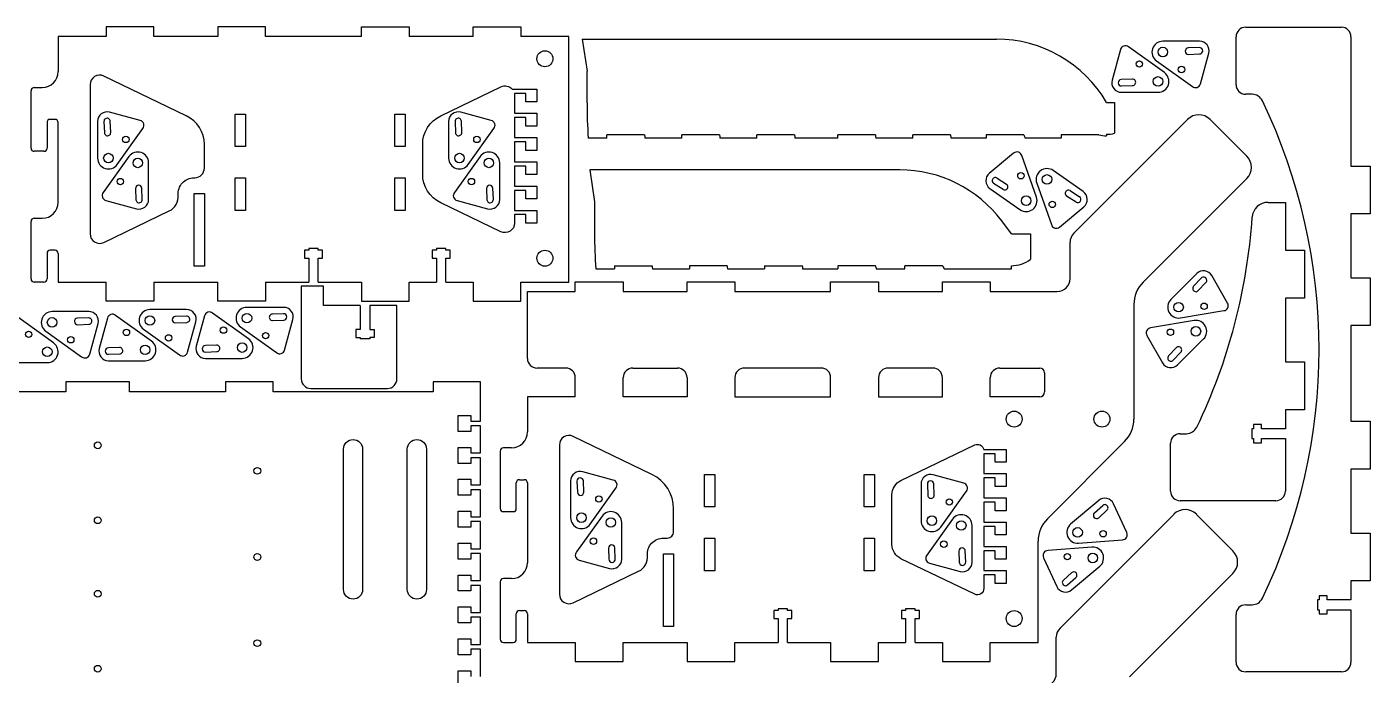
# Model space of a CAD drawing. Header units: millimetres. Extents: x 4 to 798, y 4 to 448.
# Drawn here: x 377.1 to 798, y 244.5 to 447.7 of the extents above; entities that cross this region are included whole.
import ezdxf

# ---------------------------------------------------------------- set-up
doc = ezdxf.new("R2010")
doc.units = ezdxf.units.MM
doc.layers.get('0').update_dxf_attribs({"linetype": 'CONTINUOUS'})

msp = doc.modelspace()

# ---------------------------------------------------------------- linework, layer by layer
for p, q in [((401.93, 447.66), (401.93, 444.66)), ((416.93, 447.66), (401.93, 447.66)), ((416.93, 444.66), (416.93, 447.66)), ((436.93, 447.66), (436.93, 444.66)), ((451.93, 447.66), (436.93, 447.66)), ((451.93, 444.66), (451.93, 447.66)), ((481.93, 444.66), (481.93, 447.66)), ((481.93, 447.66), (496.93, 447.66)), ((496.93, 447.66), (496.93, 444.66)), ((516.93, 444.66), (516.93, 447.66)), ((516.93, 447.66), (531.93, 447.66)), ((531.93, 447.66), (531.93, 444.66)), ((758.99, 447.54), (788.99, 447.54)), ((386.93, 444.66), (386.93, 433.66)), ((401.93, 444.66), (386.93, 444.66)), ((436.93, 444.66), (416.93, 444.66)), ((481.93, 444.66), (451.93, 444.66)), ((516.93, 444.66), (496.93, 444.66)), ((546.93, 444.66), (531.93, 444.66)), ((546.93, 367.66), (546.93, 444.66)), ((551.12, 443.8), (552.62, 433.8)), ((551.12, 443.8), (680.88, 443.8)), ((755.99, 429.54), (755.99, 444.54)), ((791.99, 444.54), (791.99, 404.04)), ((552.62, 423.8), (552.62, 433.8)), ((378.43, 409.66), (378.43, 427.66)), ((379.43, 428.66), (381.93, 428.66)), ((760.99, 426.54), (758.99, 426.54)), ((715.42, 423.98), (717.92, 423.98)), ((717.92, 423.98), (717.92, 414.3)), ((383.43, 417.66), (383.43, 409.66)), ((385.93, 418.66), (384.43, 418.66)), ((386.93, 392.66), (386.93, 417.66)), ((740.78, 418.63), (705.13, 382.98)), ((747.85, 418.63), (759.32, 407.17)), ((558.86, 412.8), (553, 412.8)), ((570.66, 413.8), (558.86, 413.8)), ((558.86, 412.8), (558.86, 413.8)), ((582.36, 412.8), (570.73, 412.8)), ((594.16, 413.8), (582.36, 413.8)), ((582.36, 412.8), (582.36, 413.8)), ((605.86, 412.8), (594.24, 412.8)), ((617.66, 413.8), (605.86, 413.8)), ((605.86, 412.8), (605.86, 413.8)), ((631.16, 412.8), (617.77, 412.8)), ((642.96, 413.8), (631.16, 413.8)), ((631.16, 412.8), (631.16, 413.8)), ((654.66, 412.8), (643.1, 412.8)), ((666.46, 413.8), (654.66, 413.8)), ((654.66, 412.8), (654.66, 413.8)), ((677.66, 412.8), (666.68, 412.8)), ((689.46, 413.8), (677.66, 413.8)), ((677.66, 413.8), (677.66, 412.8)), ((701.16, 412.8), (689.87, 412.8)), ((712.96, 413.8), (701.16, 413.8)), ((701.16, 413.8), (701.16, 412.8)), ((715.42, 413.98), (715.42, 413.51)), ((382.43, 408.66), (379.43, 408.66)), ((791.99, 404.04), (797.99, 404.04)), ((797.99, 404.04), (797.99, 389.04)), ((553.46, 402.82), (554.96, 392.82)), ((650.59, 402.82), (553.46, 402.82)), ((681.12, 400.28), (684.06, 398.37)), ((759.32, 400.1), (726.89, 367.67)), ((682.97, 396.7), (680.03, 398.6)), ((703.99, 396.33), (706.92, 394.42)), ((429.53, 395.39), (432.73, 395.39)), ((429.53, 372.66), (429.53, 395.39)), ((432.73, 395.39), (432.73, 372.66)), ((554.96, 392.82), (554.96, 382.82)), ((705.83, 392.75), (702.9, 394.65)), ((766.01, 392.66), (771.44, 392.66)), ((771.44, 392.66), (771.44, 377.66)), ((379.43, 387.66), (381.93, 387.66)), ((791.99, 389.04), (791.99, 369.04)), ((797.99, 389.04), (791.99, 389.04)), ((378.43, 368.66), (378.43, 386.66)), ((685.59, 382.82), (682.59, 386.82)), ((685.59, 382.82), (691.59, 382.82)), ((691.59, 382.82), (691.59, 374.82)), ((703.96, 368.74), (703.96, 380.15)), ((383.43, 376.66), (383.43, 368.66)), ((385.93, 377.66), (384.43, 377.66)), ((386.93, 376.66), (386.93, 367.66)), ((464.08, 377.66), (464.08, 375.16)), ((465.43, 377.66), (464.08, 377.66)), ((464.08, 375.16), (465.43, 375.16)), ((466.93, 378.16), (465.43, 378.16)), ((465.43, 378.16), (465.43, 377.66)), ((465.43, 375.16), (465.43, 367.66)), ((468.43, 378.16), (466.93, 378.16)), ((468.43, 377.66), (468.43, 378.16)), ((469.78, 377.66), (468.43, 377.66)), ((468.43, 375.16), (469.78, 375.16)), ((468.43, 367.66), (468.43, 375.16)), ((469.78, 375.16), (469.78, 377.66)), ((505.43, 377.66), (504.08, 377.66)), ((504.08, 377.66), (504.08, 375.16)), ((504.08, 375.16), (505.43, 375.16)), ((508.43, 378.16), (505.43, 378.16)), ((505.43, 378.16), (505.43, 377.66)), ((505.43, 375.16), (505.43, 367.66)), ((508.43, 377.66), (508.43, 378.16)), ((509.78, 377.66), (508.43, 377.66)), ((508.43, 375.16), (509.78, 375.16)), ((508.43, 367.66), (508.43, 375.16)), ((509.78, 375.16), (509.78, 377.66)), ((771.44, 377.66), (777.44, 377.66)), ((777.44, 377.66), (777.44, 362.66)), ((432.73, 372.66), (429.53, 372.66)), ((555.42, 371.82), (561.2, 371.82)), ((561.2, 372.82), (573, 372.82)), ((561.2, 372.82), (561.2, 371.82)), ((573.09, 371.82), (584.7, 371.82)), ((596.5, 372.82), (584.7, 372.82)), ((584.7, 372.82), (584.7, 371.82)), ((596.62, 371.82), (608.2, 371.82)), ((608.2, 372.82), (620, 372.82)), ((608.2, 372.82), (608.2, 371.82)), ((620.16, 371.82), (631.2, 371.82)), ((643, 372.82), (631.2, 372.82)), ((631.2, 372.82), (631.2, 371.82)), ((643.25, 371.82), (652.2, 371.82)), ((664, 372.82), (652.2, 372.82)), ((652.2, 371.82), (652.2, 372.82)), ((664.49, 371.82), (685.59, 371.82)), ((685.59, 371.82), (685.59, 372.82)), ((382.43, 367.66), (379.43, 367.66)), ((386.93, 367.66), (401.93, 367.66)), ((401.93, 361.66), (401.93, 367.66)), ((416.93, 367.66), (436.93, 367.66)), ((416.93, 367.66), (416.93, 361.66)), ((436.93, 361.66), (436.93, 367.66)), ((451.93, 367.66), (465.43, 367.66)), ((451.93, 367.66), (451.93, 361.66)), ((470.07, 366.35), (463.07, 366.35)), ((463.07, 366.35), (463.07, 337.35)), ((468.43, 367.66), (481.93, 367.66)), ((470.07, 360.35), (470.07, 366.35)), ((481.93, 367.66), (481.93, 361.66)), ((496.93, 367.66), (505.43, 367.66)), ((496.93, 361.66), (496.93, 367.66)), ((508.43, 367.66), (516.93, 367.66)), ((516.93, 367.66), (516.93, 361.66)), ((531.93, 367.66), (546.93, 367.66)), ((531.93, 361.66), (531.93, 367.66)), ((548.96, 364.74), (548.96, 367.74)), ((548.96, 367.74), (563.96, 367.74)), ((563.96, 367.74), (563.96, 364.74)), ((583.96, 364.74), (583.96, 367.74)), ((583.96, 367.74), (598.96, 367.74)), ((598.96, 367.74), (598.96, 364.74)), ((628.96, 364.74), (628.96, 367.74)), ((628.96, 367.74), (643.96, 367.74)), ((643.96, 367.74), (643.96, 364.74)), ((663.96, 364.74), (663.96, 367.74)), ((663.96, 367.74), (678.96, 367.74)), ((678.96, 367.74), (678.96, 364.74)), ((742.69, 366.35), (745.07, 368.91)), ((746.54, 367.55), (744.15, 364.99)), ((791.99, 369.04), (797.99, 369.04)), ((797.99, 369.04), (797.99, 354.04)), ((533.96, 343.74), (533.96, 364.74)), ((533.96, 364.74), (548.96, 364.74)), ((563.96, 364.74), (583.96, 364.74)), ((598.96, 364.74), (628.96, 364.74)), ((643.96, 364.74), (663.96, 364.74)), ((678.96, 364.74), (693.96, 364.74)), ((693.96, 364.74), (699.96, 364.74)), ((777.44, 362.66), (771.44, 362.66)), ((771.44, 362.66), (771.44, 342.66)), ((416.93, 361.66), (401.93, 361.66)), ((451.93, 361.66), (436.93, 361.66)), ((481.57, 360.35), (470.07, 360.35)), ((481.57, 360.35), (481.57, 352.85)), ((481.93, 361.66), (496.93, 361.66)), ((484.57, 360.35), (484.57, 352.85)), ((493.07, 360.35), (484.57, 360.35)), ((493.07, 337.35), (493.07, 360.35)), ((516.93, 361.66), (531.93, 361.66)), ((723.96, 360.6), (723.96, 324.74)), ((791.99, 354.04), (791.99, 324.04)), ((797.99, 354.04), (791.99, 354.04)), ((481.57, 352.85), (480.22, 352.85)), ((480.22, 352.85), (480.22, 350.35)), ((480.22, 350.35), (481.57, 350.35)), ((481.57, 350.35), (481.57, 349.85)), ((484.57, 349.85), (481.57, 349.85)), ((484.57, 352.85), (485.92, 352.85)), ((484.57, 350.35), (484.57, 349.85)), ((485.92, 350.35), (484.57, 350.35)), ((485.92, 352.85), (485.92, 350.35)), ((734.83, 344.52), (737.22, 347.08)), ((738.68, 345.72), (736.29, 343.16)), ((771.44, 342.66), (777.44, 342.66)), ((777.44, 342.66), (777.44, 327.66)), ((545.96, 340.74), (536.96, 340.74)), ((548.96, 331.74), (548.96, 337.74)), ((563.96, 334.74), (563.96, 337.74)), ((566.96, 340.74), (580.96, 340.74)), ((583.96, 337.74), (583.96, 334.74)), ((678.96, 331.74), (678.96, 337.74)), ((681.96, 340.74), (682.35, 340.74)), ((682.35, 340.74), (694.46, 340.74)), ((695.96, 339.24), (695.96, 333.24)), ((466.07, 334.35), (490.07, 334.35)), ((563.96, 331.74), (563.96, 334.74)), ((583.96, 334.74), (583.96, 331.74)), ((533.96, 331.74), (533.96, 320.74)), ((548.96, 331.74), (533.96, 331.74)), ((583.96, 331.74), (563.96, 331.74)), ((694.46, 331.74), (678.96, 331.74)), ((777.44, 327.66), (771.44, 327.66)), ((771.44, 327.66), (771.44, 321.71)), ((738.44, 320.16), (740.44, 320.16)), ((761.44, 321.71), (760.94, 321.71)), ((760.94, 321.71), (760.94, 318.61)), ((763.94, 323.01), (761.44, 323.01)), ((761.44, 323.01), (761.44, 321.71)), ((763.94, 321.71), (763.94, 323.01)), ((771.44, 321.71), (763.94, 321.71)), ((791.99, 324.04), (797.99, 324.04)), ((797.99, 324.04), (797.99, 309.04)), ((528.96, 315.74), (526.46, 315.74)), ((721.03, 317.67), (696.89, 293.53)), ((735.44, 302.16), (735.44, 317.16)), ((760.94, 318.61), (761.44, 318.61)), ((761.44, 318.61), (761.44, 317.31)), ((761.44, 317.31), (763.94, 317.31)), ((763.94, 317.31), (763.94, 318.61)), ((763.94, 318.61), (771.44, 318.61)), ((771.44, 318.61), (771.44, 302.16)), ((525.46, 314.74), (525.46, 296.74)), ((791.99, 309.04), (791.99, 289.04)), ((797.99, 309.04), (791.99, 309.04)), ((530.46, 296.74), (530.46, 304.74)), ((531.46, 305.74), (532.96, 305.74)), ((533.96, 304.74), (533.96, 279.74)), ((768.44, 299.16), (738.44, 299.16)), ((526.46, 295.74), (529.46, 295.74)), ((736.47, 294.89), (700.82, 259.24)), ((711.6, 295.33), (714.2, 297.67)), ((715.54, 296.18), (712.94, 293.84)), ((743.54, 294.89), (755, 283.43)), ((693.96, 254.74), (693.96, 286.46)), ((791.99, 289.04), (797.99, 289.04)), ((797.99, 289.04), (797.99, 274.04)), ((576.56, 259.74), (576.56, 282.47)), ((576.56, 282.47), (579.76, 282.47)), ((579.76, 282.47), (579.76, 259.74)), ((525.46, 273.74), (525.46, 255.74)), ((528.96, 274.74), (526.46, 274.74)), ((755, 276.36), (722.58, 243.93)), ((791.99, 274.04), (791.99, 268.09)), ((797.99, 274.04), (791.99, 274.04)), ((781.99, 269.39), (781.99, 268.09)), ((784.49, 269.39), (781.99, 269.39)), ((784.49, 268.09), (784.49, 269.39)), ((613.96, 265.24), (612.46, 265.24)), ((612.46, 265.24), (612.46, 264.74)), ((615.46, 265.24), (613.96, 265.24)), ((615.46, 264.74), (615.46, 265.24)), ((655.46, 265.24), (652.46, 265.24)), ((652.46, 265.24), (652.46, 264.74)), ((655.46, 264.74), (655.46, 265.24)), ((758.99, 266.54), (760.99, 266.54)), ((781.49, 268.09), (781.49, 264.99)), ((781.99, 268.09), (781.49, 268.09)), ((791.99, 268.09), (784.49, 268.09)), ((530.46, 255.74), (530.46, 263.74)), ((531.46, 264.74), (532.96, 264.74)), ((533.96, 263.74), (533.96, 254.74)), ((612.46, 264.74), (611.11, 264.74)), ((611.11, 264.74), (611.11, 262.24)), ((611.11, 262.24), (612.46, 262.24)), ((612.46, 262.24), (612.46, 254.74)), ((616.81, 264.74), (615.46, 264.74)), ((615.46, 254.74), (615.46, 262.24)), ((615.46, 262.24), (616.81, 262.24)), ((616.81, 262.24), (616.81, 264.74)), ((652.46, 264.74), (651.11, 264.74)), ((651.11, 264.74), (651.11, 262.24)), ((651.11, 262.24), (652.46, 262.24)), ((652.46, 262.24), (652.46, 254.74)), ((656.81, 264.74), (655.46, 264.74)), ((655.46, 254.74), (655.46, 262.24)), ((655.46, 262.24), (656.81, 262.24)), ((656.81, 262.24), (656.81, 264.74)), ((755.99, 248.54), (755.99, 263.54)), ((781.49, 264.99), (781.99, 264.99)), ((781.99, 264.99), (781.99, 263.69)), ((781.99, 263.69), (784.49, 263.69)), ((784.49, 264.99), (791.99, 264.99)), ((784.49, 263.69), (784.49, 264.99)), ((791.99, 264.99), (791.99, 248.54)), ((579.76, 259.74), (576.56, 259.74)), ((526.46, 254.74), (529.46, 254.74)), ((533.96, 254.74), (548.96, 254.74)), ((548.96, 254.74), (548.96, 248.74)), ((563.96, 254.74), (583.96, 254.74)), ((563.96, 248.74), (563.96, 254.74)), ((583.96, 254.74), (583.96, 248.74)), ((598.96, 254.74), (612.46, 254.74)), ((598.96, 248.74), (598.96, 254.74)), ((615.46, 254.74), (628.96, 254.74)), ((628.96, 254.74), (628.96, 248.74)), ((643.96, 254.74), (652.46, 254.74)), ((643.96, 248.74), (643.96, 254.74)), ((655.46, 254.74), (663.96, 254.74)), ((663.96, 254.74), (663.96, 248.74)), ((678.96, 254.74), (693.96, 254.74)), ((678.96, 248.74), (678.96, 254.74)), ((699.65, 245), (699.65, 256.41)), ((548.96, 248.74), (563.96, 248.74)), ((583.96, 248.74), (598.96, 248.74)), ((628.96, 248.74), (643.96, 248.74)), ((663.96, 248.74), (678.96, 248.74)), ((788.99, 245.54), (758.99, 245.54))]:
    msp.add_line(p, q)
for points in [[(731.06, 437), (742.29, 428.95, 0.537195), (744.82, 429.79), (747.42, 439.37, 0.494316), (744.53, 443.16), (733.04, 443.16, 0.729126)], [(733.51, 433.32), (722.28, 441.37, 0.537195), (719.75, 440.53), (717.14, 430.95, 0.494316), (720.04, 427.16), (731.53, 427.16, 0.729126)], [(744.49, 441.16), (741, 441.04, 1), (741.07, 439.04), (744.56, 439.16, 1)], [(429.53, 400.39), (429.73, 400.39, 0.414214), (432.73, 403.39), (432.73, 410.78, 0.288166), (427.06, 419.79), (401.23, 432.23, 0.552594), (396.93, 429.52), (396.93, 382.79, 0.552594), (401.23, 380.09), (421.74, 389.96, 0.31341), (424.55, 394.93, -0.441601)], [(720.07, 429.16), (723.57, 429.28, 1), (723.5, 431.28), (720, 431.16, 1)], [(529.16, 428.16), (536.93, 428.16), (536.93, 424.16), (533.43, 424.16), (533.43, 426.81), (529.86, 426.81, -0.055203), (529.93, 426.15), (529.93, 420.56), (536.93, 420.56), (536.93, 416.56), (533.43, 416.56), (533.43, 419.21), (529.93, 419.21), (529.93, 412.96), (536.93, 412.96), (536.93, 408.96), (533.43, 408.96), (533.43, 411.61), (529.93, 411.61), (529.93, 405.36), (536.93, 405.36), (536.93, 401.36), (533.43, 401.36), (533.43, 404.01), (529.93, 404.01), (529.93, 397.76), (536.93, 397.76), (536.93, 393.76), (533.43, 393.76), (533.43, 396.41), (529.93, 396.41), (529.93, 390.16), (536.93, 390.16), (536.93, 386.16), (533.43, 386.16), (533.43, 388.81), (529.93, 388.81), (529.93, 386.16, -0.552594), (525.63, 383.46), (506.79, 392.52, -0.288166), (501.13, 401.53), (501.13, 410.78, -0.288166), (506.79, 419.79), (525.63, 428.86, -0.333259)], [(405.43, 404.55), (413.47, 415.78, 0.537195), (412.63, 418.32), (403.05, 420.92, 0.494316), (399.26, 418.03), (399.27, 406.53, 0.729126)], [(515.43, 404.55), (523.47, 415.78, 0.537195), (522.63, 418.32), (513.05, 420.92, 0.494316), (509.26, 418.03), (509.27, 406.53, 0.729126)], [(401.27, 417.99), (401.39, 414.49, 1), (403.39, 414.56), (403.26, 418.06, 1)], [(511.27, 417.99), (511.39, 414.49, 1), (513.39, 414.56), (513.26, 418.06, 1)], [(409.1, 407.01), (401.06, 395.78, 0.537195), (401.9, 393.24), (411.48, 390.64, 0.494316), (415.27, 393.53), (415.27, 405.03, 0.729126)], [(519.1, 407.01), (511.06, 395.78, 0.537195), (511.9, 393.24), (521.48, 390.64, 0.494316), (525.27, 393.53), (525.27, 405.03, 0.729126)], [(693.43, 394.31), (688.84, 407.33, 0.537195), (686.29, 408.1), (678.66, 401.75, 0.494316), (678.86, 396.98), (688.27, 390.39, 0.729126)], [(693.52, 398.72), (698.11, 385.69, 0.537195), (700.67, 384.93), (708.3, 391.28, 0.494316), (708.1, 396.04), (698.68, 402.63, 0.729126)], [(413.27, 393.57), (413.15, 397.07, 1), (411.15, 397), (411.27, 393.5, 1)], [(523.27, 393.57), (523.15, 397.07, 1), (521.15, 397), (521.27, 393.5, 1)], [(738.52, 356.46), (752.14, 358.72, 0.537195), (753.34, 361.1), (748.41, 369.72, 0.494316), (743.68, 370.35), (735.56, 362.22, 0.729126)], [(383.04, 352.28), (394.27, 344.24, 0.537195), (396.8, 345.07), (399.41, 354.66, 0.494316), (396.51, 358.44), (385.02, 358.44, 0.729126)], [(413.69, 352.88), (424.92, 344.84, 0.537195), (427.45, 345.68), (430.06, 355.26, 0.494316), (427.16, 359.05), (415.67, 359.04, 0.729126)], [(446.55, 349.93), (435.32, 357.97, 0.537195), (432.78, 357.13), (430.18, 347.55, 0.494316), (433.07, 343.76), (444.57, 343.76, 0.729126)], [(444.09, 353.6), (455.32, 345.56, 0.537195), (457.86, 346.39), (460.46, 355.98, 0.494316), (457.57, 359.76), (446.07, 359.76, 0.729126)], [(457.53, 357.76), (454.03, 357.64, 1), (454.1, 355.64), (457.6, 355.76, 1)], [(385.49, 348.61), (374.26, 356.65, 0.537195), (371.73, 355.81), (369.13, 346.23, 0.494316), (372.02, 342.44), (383.51, 342.44, 0.729126)], [(396.48, 356.44), (392.98, 356.32, 1), (393.05, 354.32), (396.55, 354.44, 1)], [(416.15, 349.21), (404.92, 357.25, 0.537195), (402.38, 356.41), (399.78, 346.83, 0.494316), (402.67, 343.04), (414.17, 343.04, 0.729126)], [(427.13, 357.04), (423.63, 356.92, 1), (423.7, 354.92), (427.2, 355.05, 1)], [(742.85, 355.6), (729.22, 353.35, 0.537195), (728.02, 350.96), (732.96, 342.35, 0.494316), (737.68, 341.72), (745.81, 349.84, 0.729126)], [(402.71, 345.04), (406.21, 345.17, 1), (406.14, 347.16), (402.64, 347.04, 1)], [(433.11, 345.76), (436.61, 345.88, 1), (436.54, 347.88), (433.04, 347.76, 1)], [(628.96, 331.74), (628.96, 337.74, 0.414214), (625.96, 340.74), (601.96, 340.74, 0.414214), (598.96, 337.74), (598.96, 334.74), (598.96, 331.74)], [(663.96, 331.74), (663.96, 337.74, 0.414214), (660.96, 340.74), (646.96, 340.74, 0.414214), (643.96, 337.74), (643.96, 331.74)], [(476.32, 271.32), (476.32, 315.32, -1), (482.32, 315.32), (482.32, 271.32, -1)], [(502.32, 315.32), (502.32, 271.32, -1), (496.32, 271.32), (496.32, 315.32, -1)], [(576.56, 287.47), (577.76, 287.47, 0.414214), (579.76, 289.47), (579.76, 296.61, 0.288166), (572.96, 307.42), (548.26, 319.31, 0.552594), (543.96, 316.61), (543.96, 269.87, 0.552594), (548.26, 267.17), (568.77, 277.04, 0.31341), (571.58, 282.01, -0.441601)], [(680.46, 313.89), (676.96, 313.89), (676.96, 307.64), (683.96, 307.64), (683.96, 303.64), (680.46, 303.64), (680.46, 306.29), (676.96, 306.29), (676.96, 300.04), (683.96, 300.04), (683.96, 296.04), (680.46, 296.04), (680.46, 298.69), (676.96, 298.69), (676.96, 292.44), (683.96, 292.44), (683.96, 288.44), (680.46, 288.44), (680.46, 291.09), (676.96, 291.09), (676.96, 284.84), (683.96, 284.84), (683.96, 280.84), (680.46, 280.84), (680.46, 283.49), (676.96, 283.49), (676.96, 277.24), (683.96, 277.24), (683.96, 273.24), (680.46, 273.24), (680.46, 275.89), (676.96, 275.89), (676.96, 271.65, -0.552594), (674.09, 269.85), (650.99, 280.97, -0.288166), (648.16, 285.47), (648.16, 301.01, -0.288166), (650.99, 305.51), (674.09, 316.63, -0.486179), (676.92, 315.24), (683.96, 315.24), (683.96, 311.24), (680.46, 311.24)], [(553.65, 291.86), (561.69, 303.09, 0.537195), (560.85, 305.63), (551.27, 308.23, 0.494316), (547.48, 305.34), (547.48, 293.84, 0.729126)], [(663.44, 290.92), (671.48, 302.15, 0.537195), (670.64, 304.68), (661.06, 307.29, 0.494316), (657.27, 304.39), (657.27, 292.9, 0.729126)], [(549.48, 305.3), (549.6, 301.8, 1), (551.6, 301.87), (551.48, 305.37, 1)], [(659.27, 304.36), (659.39, 300.86, 1), (661.39, 300.93), (661.27, 304.43, 1)], [(706.59, 285.84), (720.36, 286.9, 0.537195), (721.76, 289.17), (717.6, 298.18, 0.494316), (712.94, 299.22), (704.14, 291.83, 0.729126)], [(557.32, 294.32), (549.28, 283.09, 0.537195), (550.12, 280.55), (559.7, 277.95, 0.494316), (563.48, 280.84), (563.48, 292.34, 0.729126)], [(667.11, 293.37), (659.07, 282.14, 0.537195), (659.9, 279.61), (669.49, 277, 0.494316), (673.27, 279.9), (673.27, 291.39, 0.729126)], [(561.48, 280.88), (561.36, 284.38, 1), (559.36, 284.31), (559.49, 280.81, 1)], [(671.27, 279.93), (671.15, 283.43, 1), (669.15, 283.36), (669.27, 279.86, 1)], [(710.83, 284.6), (697.06, 283.55, 0.537195), (695.65, 281.28), (699.82, 272.26, 0.494316), (704.47, 271.22), (713.27, 278.61, 0.729126)], [(703.21, 272.78), (705.81, 275.12, 1), (704.47, 276.6), (701.87, 274.26, 1)]]:
    msp.add_lwpolyline(points, format="xyb", close=True)
for points in [[(445.63, 410.14), (442.43, 410.14), (442.43, 420.34), (445.63, 420.34)], [(495.63, 410.14), (492.43, 410.14), (492.43, 420.34), (495.63, 420.34)], [(442.43, 390.14), (442.43, 400.34), (445.63, 400.34), (445.63, 390.14)], [(495.63, 400.34), (495.63, 390.14), (492.43, 390.14), (492.43, 400.34)], [(592.66, 297.22), (589.46, 297.22), (589.46, 307.42), (592.66, 307.42)], [(642.66, 297.22), (639.46, 297.22), (639.46, 307.42), (642.66, 307.42)], [(589.46, 277.22), (589.46, 287.42), (592.66, 287.42), (592.66, 277.22)], [(642.66, 287.42), (642.66, 277.22), (639.46, 277.22), (639.46, 287.42)]]:
    msp.add_lwpolyline(points, close=True)
for points in [[(519.27, 244.12), (519.27, 252.62), (516.27, 252.62), (516.27, 250.87), (512.27, 250.87), (512.27, 255.87), (516.27, 255.87), (516.27, 254.12), (519.27, 254.12), (519.27, 262.62), (516.27, 262.62), (516.27, 260.87), (512.27, 260.87), (512.27, 265.87), (516.27, 265.87), (516.27, 264.12), (519.27, 264.12), (519.27, 272.62), (516.27, 272.62), (516.27, 270.87), (512.27, 270.87), (512.27, 275.87), (516.27, 275.87), (516.27, 274.12), (519.27, 274.12), (519.27, 282.62), (516.27, 282.62), (516.27, 280.87), (512.27, 280.87), (512.27, 285.87), (516.27, 285.87), (516.27, 284.12), (519.27, 284.12), (519.27, 292.62), (516.27, 292.62), (516.27, 290.87), (512.27, 290.87), (512.27, 295.87), (516.27, 295.87), (516.27, 294.12), (519.27, 294.12), (519.27, 302.62), (516.27, 302.62), (516.27, 300.87), (512.27, 300.87), (512.27, 305.87), (516.27, 305.87), (516.27, 304.12), (519.27, 304.12), (519.27, 312.62), (516.27, 312.62), (516.27, 310.87), (512.27, 310.87), (512.27, 315.87), (516.27, 315.87), (516.27, 314.12), (519.27, 314.12), (519.27, 322.62), (516.27, 322.62), (516.27, 320.87), (512.27, 320.87), (512.27, 325.87), (516.27, 325.87), (516.27, 324.12), (519.27, 324.12), (519.27, 336.42), (504.37, 336.42), (504.37, 333.32), (454.27, 333.32), (454.27, 336.42), (439.37, 336.42), (439.37, 333.32), (409.27, 333.32), (409.27, 336.42), (389.37, 336.42), (389.37, 333.32), (359.37, 333.32)], [(512.27, 240.87), (512.27, 245.87), (516.27, 245.87), (516.27, 244.12)]]:
    msp.add_lwpolyline(points)
for centre, radius in [((539.43, 437.66), 2.5), ((733.04, 439.76), 1.5), ((725.68, 436.02), 1), ((738.89, 434.3), 1), ((731.53, 430.56), 1.5), ((408.12, 412.38), 1), ((518.12, 412.38), 1), ((402.67, 406.53), 1.5), ((411.87, 405.03), 1.5), ((512.67, 406.53), 1.5), ((521.87, 405.03), 1.5), ((406.41, 399.18), 1), ((516.41, 399.18), 1), ((688.56, 401), 1), ((696.73, 399.85), 1.5), ((690.22, 393.18), 1.5), ((698.39, 392.02), 1), ((539.43, 375.16), 2.5), ((446.07, 356.36), 1.5), ((737.96, 359.82), 1.5), ((745.96, 360.1), 1), ((385.02, 355.04), 1.5), ((415.67, 355.64), 1.5), ((438.72, 352.62), 1), ((743.4, 352.25), 1.5), ((377.66, 351.3), 1), ((390.87, 349.59), 1), ((408.31, 351.9), 1), ((421.52, 350.19), 1), ((451.92, 350.9), 1), ((735.41, 351.97), 1), ((383.51, 345.84), 1.5), ((414.17, 346.44), 1.5), ((444.57, 347.16), 1.5), ((686.46, 324.74), 2.5), ((713.96, 324.74), 2.5), ((399.32, 316.52), 1.05), ((449.32, 308.52), 1.05), ((556.34, 299.69), 1), ((666.13, 298.75), 1), ((550.88, 293.84), 1.5), ((399.32, 293.02), 1.05), ((560.08, 292.34), 1.5), ((660.67, 292.9), 1.5), ((669.87, 291.39), 1.5), ((706.33, 289.23), 1.5), ((554.63, 286.49), 1), ((664.42, 285.54), 1), ((714.32, 288.81), 1), ((449.32, 281.52), 1.05), ((703.1, 281.63), 1), ((711.09, 281.21), 1.5), ((399.32, 270.02), 1.05), ((686.46, 262.24), 2.5), ((449.32, 254.52), 1.05), ((399.32, 246.52), 1.05)]:
    msp.add_circle(centre, radius)
for centre, radius, start, end in [((758.99, 444.54), 3, 90, 180), ((788.99, 444.54), 3, 0, 90), ((680.88, 403.8), 40, 30.3008, 90), ((381.93, 433.66), 5, 270, 360), ((758.99, 429.54), 3, 180, 270), ((379.43, 427.66), 1, 90, 180), ((760.99, 422.95), 3.59, 25.6659, 90), ((715.42, 423.98), 162.8, 180.0639, 183.9384), ((601.99, 346.54), 180, -25.6659, 25.6659), ((384.43, 417.66), 1, 90, 180), ((385.93, 417.66), 1, 0, 90), ((744.32, 415.1), 5, 45, 135), ((715.42, 423.98), 145.12, 184.0232, 184.419), ((715.42, 423.98), 121.69, 184.7995, 185.2721), ((715.42, 423.98), 98.29, 185.9459, 186.5323), ((715.42, 423.98), 73.17, 187.9983, 188.7898), ((715.42, 423.98), 50.01, 191.7472, 192.92), ((715.42, 423.98), 27.89, 201.4139, 203.6384), ((715.42, 423.98), 10.48, 256.4073, 270), ((715.42, 423.98), 10, 270, 284.4775), ((379.43, 409.66), 1, 180, 270), ((382.43, 409.66), 1, 270, 360), ((755.78, 403.63), 5, -45, 45), ((650.59, 362.82), 40, 36.8699, 90), ((680.58, 399.44), 1, 57, 237), ((683.51, 397.53), 1, -123, 57), ((703.44, 395.49), 1, 57, 237), ((381.93, 392.66), 5, 270, 360), ((706.38, 393.59), 1, -123, 57), ((766.01, 387.66), 5, 90, 176.1255), ((379.43, 386.66), 1, 90, 180), ((581.44, 400.16), 180, 334.3341, 356.1257), ((685.59, 382.82), 130.63, 180, 184.8306), ((707.96, 380.15), 4, 135, 180), ((384.43, 376.66), 1, 90, 180), ((385.93, 376.66), 1, 0, 90), ((685.59, 382.82), 10, 270, 306.8699), ((685.59, 382.82), 113.03, 185.0757, 185.5848), ((685.59, 382.82), 89.65, 186.4046, 187.0482), ((685.59, 382.82), 66.34, 188.6691, 189.5437), ((685.59, 382.82), 43.75, 193.2145, 194.5637), ((685.59, 382.82), 23.79, 204.8557, 207.54), ((379.43, 368.66), 1, 180, 270), ((382.43, 368.66), 1, -90, 0), ((699.96, 368.74), 4, 270, 360), ((733.96, 360.6), 10, 135, 180), ((743.42, 365.67), 1, 137, 317), ((745.81, 368.23), 1, -43, 137), ((737.95, 346.4), 1, -43, 137), ((536.96, 343.74), 3, 180, 270), ((735.56, 343.84), 1, 137, 317), ((466.07, 337.35), 3, 180, 270), ((490.07, 337.35), 3, -90, 0), ((545.96, 337.74), 3, 0, 90), ((566.96, 337.74), 3, 90, 180), ((580.96, 337.74), 3, 0, 90), ((681.96, 337.74), 3, 90, 180), ((694.46, 339.24), 1.5, 0, 90), ((694.46, 333.24), 1.5, 270, 360), ((713.96, 324.74), 10, -45, 0), ((528.96, 320.74), 5, -90, 0), ((738.44, 317.16), 3, 90, 180), ((740.44, 323.76), 3.59, 270, 334.3341), ((526.46, 314.74), 1, 90, 180), ((531.46, 304.74), 1, 90, 180), ((532.96, 304.74), 1, 0, 90), ((738.44, 302.16), 3, 180, 270), ((768.44, 302.16), 3, -90, 0), ((526.46, 296.74), 1, 180, 270), ((529.46, 296.74), 1, -90, 0), ((712.27, 294.58), 1, 132, 312), ((714.87, 296.93), 1, -48, 132), ((740, 291.36), 5, 45, 135), ((703.96, 286.46), 10, 135, 180), ((751.47, 279.89), 5, -45, 45), ((528.96, 279.74), 5, -90, 0), ((526.46, 273.74), 1, 90, 180), ((758.99, 263.54), 3, 90, 180), ((760.99, 270.14), 3.59, 270, 334.3341), ((531.46, 263.74), 1, 90, 180), ((532.96, 263.74), 1, 0, 90), ((703.65, 256.41), 4, 135, 180), ((526.46, 255.74), 1, 180, 270), ((529.46, 255.74), 1, -90, 0), ((758.99, 248.54), 3, 180, 270), ((788.99, 248.54), 3, -90, 0), ((695.65, 245), 4, 270, 360)]:
    msp.add_arc(centre, radius, start, end)

doc.saveas('drawing.dxf')
